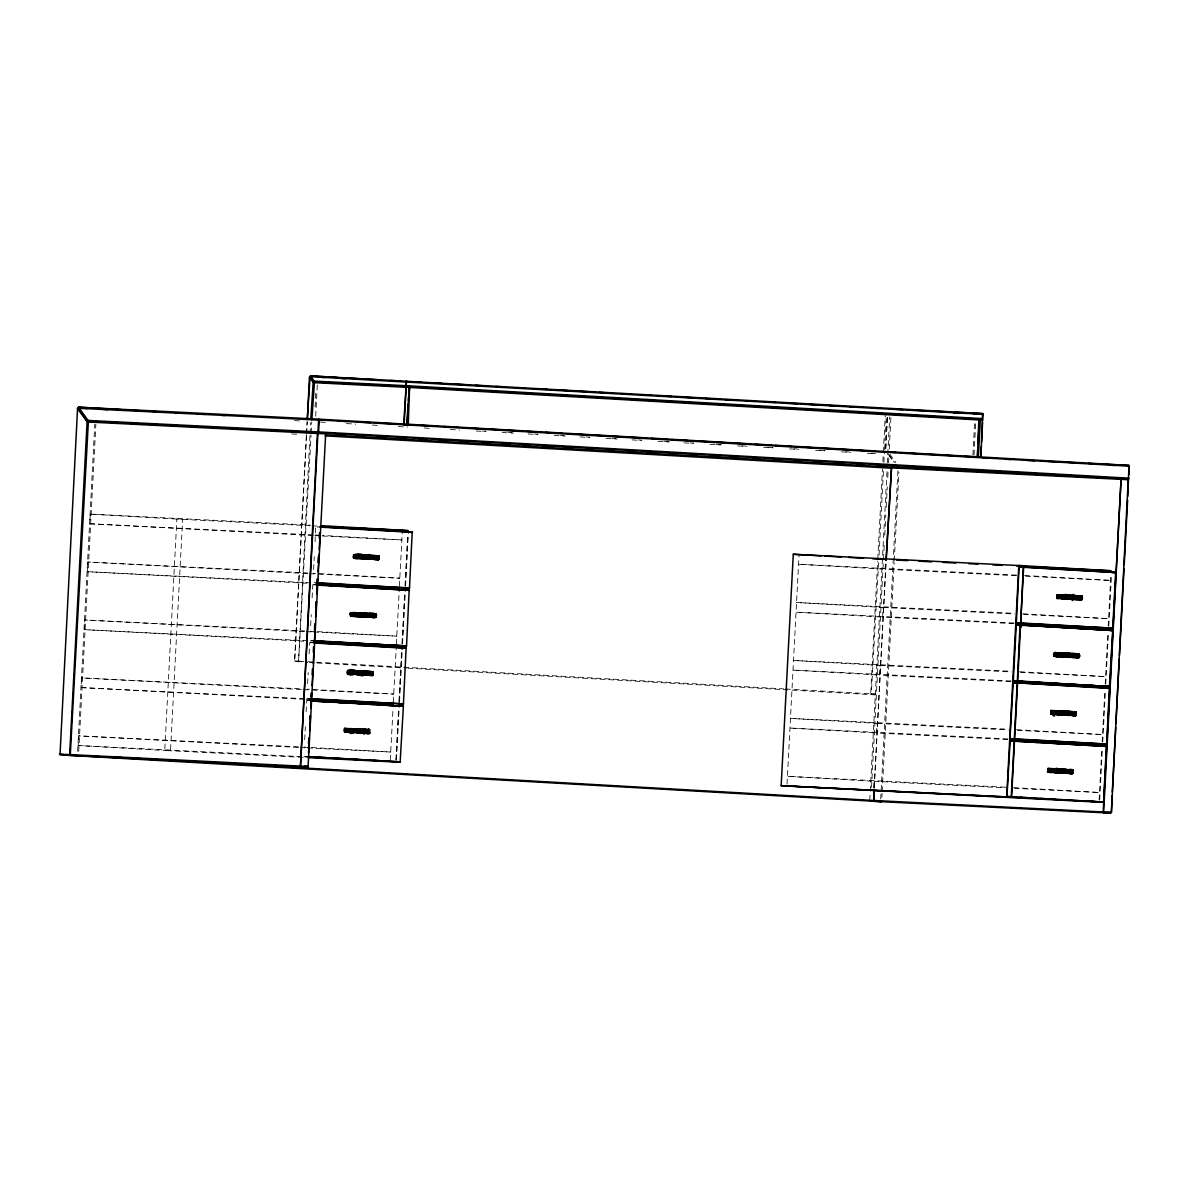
<?xml version="1.0" encoding="UTF-8"?>
<svg xmlns="http://www.w3.org/2000/svg" width="1189" height="1189" viewBox="0 0 1189 1189"><rect width="100%" height="100%" fill="white"/><g stroke="black" fill="none" stroke-linecap="round" stroke-linejoin="round"><path stroke-width="0.75" stroke-dasharray="5 3.75" d="M77.642 751.314L94.778 424.22M313.093 535.54L89.799 523.784L90.305 514.124L182.63 519.4L170.503 750.809L78.177 745.533L78.682 735.872L298.573 746.826M304.518 699.34L81.209 687.584L81.714 677.923L301.605 688.877M303.849 641.198L84.256 629.635L84.761 619.974L304.652 630.928M306.896 583.249L87.287 571.686L87.793 562.025L307.683 572.979M78.727 751.374L95.863 424.28M306.346 435.962L294.56 660.965L307.802 662.466M306.45 434.119L307.119 421.203M306.554 435.115L294.723 660.965L298.543 661.931L311.072 434.906M306.658 433.257L307.238 422.154M309.943 435.724L298.543 661.931M310.032 433.881L310.611 422.794M311.161 433.049L311.741 421.917M315.085 406.906L315.947 390.215M315.68 416.224L317.329 384.701M304.681 739.692L305.365 726.717M306.138 711.869L306.717 700.752L309.66 700.514M307.624 683.601L308.204 672.469M309.095 653.92L309.749 642.803L312.692 642.565M310.656 625.652L311.236 614.52M312.113 597.829L312.796 584.854M313.599 569.546L314.268 556.571M315.055 541.738L315.739 525.345M390.26 760.098L393.083 708.02M393.291 702.149L396.368 645.077M396.323 644.2L399.385 587.693M399.37 586.251L402.387 530.294M395.922 759.786L398.538 709.714M398.954 701.837L401.585 651.765M402.001 643.888L404.617 593.816M405.033 585.939L407.649 535.867M396.13 760.187L398.85 708.347M399.236 700.945L401.852 650.963M402.239 643.561L404.869 593.564M405.256 586.162L407.961 534.337M396.457 759.816L399.281 706.028M399.504 701.867L402.313 648.079M402.536 643.918L405.36 590.13M405.568 585.969L408.392 532.182M787.029 784.16L799.067 554.594M785.483 688.996L875.342 694.094L874.673 694.837L870.69 693.856L877.645 561.074M877.75 559.231L882.491 468.852M882.877 461.481L883.264 454.109M883.353 452.266L885.285 415.377M878.656 562.471L871.269 694.658M879.057 555.07L883.516 469.908M883.903 462.506L884.482 451.404M884.586 449.546L886.236 418.082M885.656 448.788L887.395 415.407M885.805 448.788L887.455 417.265M869.768 800.331L870.155 792.929M870.259 791.086L887.128 469.298M887.291 463.13L889.714 416.938M871.537 787.4L883.397 561.074M883.486 559.216L884.274 544.384M884.75 535.109L885.82 514.703M886.221 507.272L887.291 486.866M887.767 477.592L888.153 470.175M888.555 462.759L888.941 455.328L887.901 454.495M889.268 448.981L890.918 417.458M873.662 787.727L874.004 781.292L787.445 776.343L1005.493 787.207M1007.722 739.528L876.531 733.004L877.036 723.343L790.477 718.394L1008.525 729.258M1010.769 681.579L879.563 675.055L880.068 665.394L793.524 660.445L1011.557 671.309M1013.801 623.631L882.61 617.106L883.115 607.445L796.556 602.496L1012.746 613.271M1016.313 575.729L885.121 569.204L885.627 559.543M874.138 787.519L885.954 562.085M874.301 787.534L886.117 562.085M880.707 799.023L897.933 470.413M881.896 797.225L882.089 793.539M882.179 791.681L894.187 562.546M894.291 560.703L898.929 472.003M972.914 454.986L974.668 421.605M973.999 455.045L975.753 421.664M1099.141 799.944L1101.757 749.873M1102.173 741.995L1104.804 691.924M1105.22 684.047L1107.836 633.975M1108.252 626.098L1110.808 575.595M1099.676 799.974L1102.307 749.902M1102.723 742.025L1105.339 691.953M1105.755 684.076L1108.386 634.005M1108.787 626.127L1111.418 576.056M875.342 694.094L874.673 694.837L789.466 689.962M310.002 642.432L313.777 642.996M306.97 700.38L310.745 700.945M90.305 514.124L310.195 525.077M310.18 525.746L176.864 519.073L164.736 750.482L307.074 757.571M312.038 525.835L317.582 526.118M317.166 526.965L319.856 527.099M89.799 523.784L313.391 534.916M314.936 535.63L320.48 535.897M322.338 536.001L401.793 539.955L322.605 535.436M1016.595 575.119L798.562 564.255L885.121 569.204M1025.557 576.189L1110.556 580.425L1023.997 575.476M307.401 573.603L87.793 562.025M309.244 573.692L399.786 578.196L313.227 573.261M883.115 607.445L1014.306 613.985M1023.551 614.445L1108.549 618.666L1021.99 613.732M314.253 582.595L316.943 582.729M87.287 571.686L310.879 582.818M313.049 584.483L315.724 584.616M314.134 584.914L316.824 585.047M1014.098 623.021L796.05 612.157L882.61 617.106M304.354 631.552L84.761 619.974M306.212 631.641L311.756 631.909M313.599 632.013L396.754 636.145L317.552 631.627M880.068 665.394L1011.274 671.934M1020.504 672.394L1105.502 676.615L1018.958 671.681M311.221 640.544L313.911 640.678M84.256 629.635L307.832 640.767M310.091 640.886L312.766 641.02M1011.051 680.97L793.004 670.106L879.563 675.055M875.178 694.094L870.69 693.856M301.322 689.501L81.714 677.923M303.165 689.59L393.708 694.094L307.148 689.159M877.036 723.343L1008.227 729.883M1017.472 730.343L1102.471 734.564L1015.911 729.63M308.189 698.493L310.864 698.627M81.209 687.584L304.8 698.716M306.762 698.433L309.735 698.969M306.361 699.429L310.061 699.608M1008.019 738.919L789.972 728.054L876.531 733.004M298.29 747.45L78.682 735.872M300.133 747.539L305.677 747.807M307.52 747.911L390.676 752.043L311.488 747.524M874.004 781.292L1005.195 787.831M1014.44 788.292L1099.439 792.513L1012.879 787.579M305.142 756.442L307.832 756.576M78.177 745.533L301.768 756.665M304.012 756.784L306.703 756.917M299.212 661.188L294.723 660.965L783.625 688.892M482.452 431.027L486.152 431.235M508.402 432.499L512.117 432.722M534.366 433.985L538.067 434.193M560.331 435.471L564.032 435.679M586.281 436.958L589.997 437.166M612.246 438.429L615.947 438.652M638.211 439.915L641.911 440.123M664.161 441.401L669.734 441.714M690.125 442.888L693.826 443.096M716.09 444.359L721.649 444.686M742.04 445.845L745.756 446.053M768.005 447.332L773.563 447.644M793.97 448.818L797.67 449.026M819.92 450.289L825.493 450.616M845.884 451.775L849.6 451.983M871.849 453.262L875.55 453.47M294.53 420.624L301.947 421.04M320.48 422.095L327.896 422.526M346.445 423.581L355.719 424.116M372.41 425.067L379.826 425.484M398.36 426.554L407.634 427.074M424.324 428.025L431.741 428.456M450.289 429.511L459.563 430.046M476.239 430.998L485.513 431.518M502.204 432.484L513.336 433.108M528.169 433.955L537.443 434.49M554.119 435.442L565.251 436.081M580.083 436.928L589.358 437.448M606.048 438.414L617.165 439.038M631.998 439.885L641.272 440.42M657.963 441.372L669.095 442.011M683.928 442.858L693.202 443.378M709.878 444.344L721.01 444.968M737.7 445.92L746.974 446.455M763.665 447.406L772.924 447.941M789.615 448.892L798.889 449.427M815.58 450.378L824.854 450.899M841.544 451.85L850.804 452.385M867.494 453.336L874.911 453.767M291.677 433.94L297.235 434.253M315.234 535.005L320.762 535.318M310.195 631.21L315.709 631.522M309.66 662.57L315.219 662.882M317.077 662.986L406.296 668.114M407.842 668.173L787.608 689.858M304.116 747.108L309.645 747.42M889.877 454.287L895.852 462.58M888.54 454.213L894.514 462.521M888.941 455.328L893.92 462.253"/><path stroke-width="1.5" d="M345.449 728.694L345.286 731.77M348.258 673.836L348.422 670.745M351.29 615.887L351.454 612.796M354.396 557.923L354.56 554.46L353.564 554.787L353.787 558.28L357.265 558.473L357.473 554.609M1048.668 768.451L1048.46 772.315M1051.537 713.98C1049.486 701.451 1053.915 726.316 1055.579 710.71M1054.509 656.046L1054.673 652.954M1057.541 598.468L1057.199 594.589L1056.991 598.453L1063.352 598.78L1063.561 594.916M349.076 728.887L349.12 732.365L344.661 732.142L344.884 728.277L346.43 728.352L346.222 732.216M354.263 670.655C357.354 676.838 344.275 676.199 347.916 670.328C353.891 667.282 365.335 675.263 353.772 674.118M357.116 558.072L363.804 558.815L364.146 555.352C354.485 550.21 346.95 560.569 361.203 558.295L361.263 554.817L354.485 554.847M1055.178 772.672L1055.386 768.807L1048.089 768.436L1047.881 772.3L1049.441 772.374L1049.649 768.51M1051.121 710.859L1050.913 714.351L1051.135 710.472L1057.482 710.814L1057.274 714.678M1053.677 654.44C1053.038 657.844 1060.127 657.398 1057.66 652.716M881.198 801.668L880.618 800.866L879.949 801.609L881.703 800.925L881.198 801.668L60.03 754.866L77.567 408.228L323.022 420.297M59.45 754.064L69.631 755.342L70.3 754.599L88.387 421.233L317.939 432.662L1128.257 478.929L1111.403 812.369L1110.749 813.113L870.348 801.133M307.223 419.36L310.076 376.66L983.184 414.381L982.292 419.375L406.162 386.47L314.461 381.907L313.807 382.65L409.284 387.421L406.683 425.246M307.431 418.454L309.437 376.943M310.805 419.093L313.272 381.075L310.374 375.887L982.604 413.579L983.184 414.381L973.836 413.921M311.86 419.732L314.461 381.907M1127.811 496.363L1128.97 465.419L318.652 419.137L300.431 766.831L317.433 433.405L318.607 431.919L319.232 419.94L318.652 419.137L78.504 407.173L77.686 409.001L87.704 422.288L78.206 407.946L87.481 408.466M308.516 743.601L308.798 738.042M309.779 719.494L309.972 715.778M310.968 696.784L311.161 693.068M312.127 674.52L312.425 668.961M313.302 652.271L313.584 646.712M314.49 629.561L314.773 623.987M315.65 607.311L315.947 601.738M317.671 579.058L317.151 583.13L317.136 579.028M318.013 562.338L318.295 556.779M319.276 538.231L319.559 532.672M308.56 752.905L309.348 738.072M309.735 730.655L310.507 715.808M310.894 708.391L310.998 700.574M311.414 698.656L311.696 693.098M312.083 685.681L312.96 668.991M313.257 663.432L314.134 646.742M315.323 624.017L314.446 640.708L406.549 645.969L409.165 589.937L317.077 584.676L316.868 594.351M315.709 616.601L316.482 601.768M318.072 571.641L318.934 554.951M319.232 549.377L320.109 532.702M344.676 732.142C346.177 722.897 341.674 733.881 346.267 731.83M351.201 670.893L351.275 673.985L347.708 674.193L347.5 670.685M359.152 612.811L358.959 616.675L350.74 616.244L350.532 612.736L356.358 612.662L356.15 616.526M347.351 673.777L347.901 670.7M365.974 613.569L367.698 613.658L367.535 616.749C358.588 618.429 336.086 611.859 361.099 613.301L360.757 616.764L358.692 616.66M353.415 557.879L353.98 554.802M349.18 673.881L349.343 670.789M352.39 612.84L352.226 615.932M355.987 614.579L355.972 616.511M350.279 728.56L350.071 732.424M355.199 670.715L354.991 674.564M352.88 732.573L353.088 728.708M348.927 731.978C352.167 736.749 358.915 728.768 353.534 729.125M358.201 672.811L358.261 674.758M361.233 614.862L361.501 612.944M361.634 616.823L361.842 612.959M356.432 732.766L356.641 728.902M359.673 670.953L359.464 674.817M365.751 555.055L365.543 558.919M357.473 728.946L357.28 732.81M363.344 616.913L363.552 613.048M366.584 555.1L366.39 558.964M364.547 616.972L364.741 613.108M358.915 732.9C363.685 726.761 349.417 729.704 357.086 728.931M365.186 613.138L364.978 617.002M369.006 555.233C373.049 562.427 357.324 556.928 366.807 558.993M363.566 673.108C363.477 667.891 368.501 674.312 365.439 674.758C370.047 677.046 369.393 668.471 364.978 671.636M361.203 731.086L361.367 733.033M364.235 673.137L364.607 671.22M362.467 671.101C367.252 670.328 364.057 678.577 359.925 674.847M368.129 558.667C372.425 561.654 371.265 551.414 366.777 555.501M362.036 733.078L361.857 731.131M368.01 613.687L368.263 616.794L366.049 617.061M368.858 613.346L368.649 617.195M371.889 555.397L371.994 558.875L369.794 559.157L378.994 559.306L379.098 556.214L376.304 555.649L373.896 555.902L373.569 559.365L370.879 558.83M360.52 670.997L360.312 674.862L357.413 674.698L366.316 675.189L366.48 671.324L369.794 671.517L373.034 672.127L372.499 675.575L372.469 671.681M366.777 671.74L366.613 674.832M376.021 555.635L375.546 559.083L373.227 558.964L373.465 555.858L374.877 555.56L375.427 559.469L378.37 559.677M374.297 557.478L374.535 559.424L378.578 559.677M371.191 616.972L371.994 617.002C375.665 611.741 361.218 613.732 369.779 613.777C368.575 622.858 375.144 611.012 368.635 613.717M375.427 559.469L374.342 555.531L372.276 555.798M365.573 733.271L365.766 729.407L361.278 729.541M368.605 675.322L368.813 671.458M366.717 732.959L365.766 729.407M372.781 617.448C369.08 612.588 379.172 612.112 375.917 617.254L369.942 617.269M369.794 671.517L369.942 675.01L366.316 675.189M367.683 733.405C367.015 721.753 374.342 737.581 365.112 732.87M369.942 671.532L373.034 672.127L369.125 671.488L370.552 671.948L369.586 675.382M373.257 613.598L375.323 614.148L375.159 617.24L373.405 617.106L373.257 613.598L370.136 613.42L370.492 617.314L375.947 617.254M367.044 732.974L368.025 729.6L369.675 729.66M370.344 613.821C377.017 612.127 373.985 616.318 374.045 617.567M369.838 733.152L367.475 733.048L369.838 733.152L368.144 733.078L368.917 729.615L366.138 729.823M363.477 674.653C368.412 673.94 376.868 678.503 370.24 671.934M378.786 555.813C370.864 560.688 384.85 560.658 375.992 556.021M367.148 674.862L372.796 675.203L371.652 675.53L371.681 672.008L370.671 672.008L372.291 672.097M370.7 616.942C378.221 619.499 371.458 613.093 375.739 613.762M369.214 730.001L368.917 733.509L369.437 729.63L355.437 728.842M372.32 675.159L372.261 672.053L370.522 671.963M372.514 675.174L372.32 671.681M372.974 613.583L371.8 613.896L376.081 614.163L375.382 613.762L375.323 617.626L375.352 613.732M378.399 555.783L378.741 559.291M369.08 733.479L369.289 729.63M403.71 424.31L406.46 380.673L404.141 425.112L403.71 424.31L407.604 425.305L408.258 424.562L409.625 386.678L408.436 400.396M407.277 422.645L408.243 404.111M393.173 706.162L393.366 702.461M398.939 706.504L399.132 702.803M401.956 649.105L402.15 645.404M310.656 700.589L403.383 706.236L400.143 762.238L308.872 757.661M310.329 699.028L403.502 703.918L398.865 703.695L403.428 703.918L406.133 647.886L313.688 642.64M404.929 587.797L409.506 588.02L412.211 531.988L319.767 526.742M1098.933 802.174L781.173 785.676L793.286 554.267L1024.591 565.83M874.197 789.377L874.034 801.267L874.034 789.377M886.043 560.227L891.557 467.099L1102.366 477.651M886.206 560.242L891.557 467.099M977.804 447.792L977.313 457.066L978.398 457.126L980.331 420.029L978.829 419.182L977.462 457.066L964.487 456.323M977.997 444.077L978.963 425.543M980.776 457.26L981.356 446.128M981.549 442.427L982.619 422.021M980.925 457.26L982.604 413.579L954.886 412.197M1014.306 796.957L1006.949 796.541L1011.586 796.764L1014.514 741.133L1010.189 740.539L1006.949 796.541L1103.689 802.025L1006.697 796.912L1018.824 565.503L1111.061 570.765L1077.799 569.115M1009.981 738.592L1013.221 682.59L1017.546 683.185L1014.633 738.815L1010.278 738.993L1106.721 744.076L1109.352 688.045L1013.221 682.59L1109.649 688.446M1019.047 567.064L1016.342 623.095L1112.8 628.178L1016.06 622.694L1020.697 622.917L1023.625 567.287L1019.3 566.692L1115.713 572.548L1019.047 567.064L1023.625 567.287M1017.665 680.866L1013.013 680.643L1017.665 680.866L1020.578 625.236L1016.268 624.641L1112.681 630.497L1109.441 686.499L1013.31 681.044L1016.268 624.641L1112.681 630.497L1020.043 625.206L1017.338 681.238L1109.441 686.499L1014.856 680.747M1021.396 626.915L1021.589 623.214M1047.509 771.884L1048.104 768.421L1047.895 771.914M1057.705 653.103C1053.261 650.963 1053.216 654.128 1054.004 656.001C1055.862 646.593 1053.409 660.49 1059.473 656.298L1059.577 652.82L1055.609 652.999M1052.414 714.039L1052.562 710.948M1057.407 714.292L1053.365 714.47L1053.499 710.992M1053.127 770.635L1053.32 768.703M1053.499 768.718L1053.291 772.582L1049.382 772.374M1061.45 652.91L1061.257 656.774L1057.303 656.179M1056.308 768.867L1056.1 772.731M1059.34 710.918L1059.131 714.782L1055.178 714.188M1062.178 656.833L1062.371 652.969L1059.295 653.192M1060.053 714.827L1060.246 710.963L1057.155 711.185M1066.325 595.065L1066.117 598.929L1063.144 598.766M1066.771 653.207C1069.773 656.923 1062.476 659.063 1063.605 654.976M1066.652 597.027C1066.384 592.88 1070.115 596.596 1067.9 599.018M1056.605 772.374C1059.622 774.604 1058.611 765.374 1055.015 769.179M1058.76 714.381C1061.554 717.784 1062.609 709.164 1059.8 711.334M1060.915 656.373C1064.66 660.49 1066.043 650.561 1061.97 653.341M1064.259 594.961C1068.287 592.196 1068.376 600.742 1065.716 598.528M1064.452 655.02L1064.527 656.952M1062.178 711.453C1064.274 715.823 1057.66 714.648 1062.892 714.589C1065.775 709.892 1058.433 711.602 1062.03 711.067M1063.694 653.43L1065.225 653.504L1064.868 656.967M1068.762 599.078L1068.97 595.213M1062.907 773.103L1063.115 769.238L1057.794 768.941L1060.707 769.105L1060.499 772.969M1063.531 715.02L1063.739 711.156M1069.818 595.258L1069.61 599.122L1066.563 598.572M1063.873 769.283C1066.518 774.381 1058.79 774.158 1061.896 769.164M1062.966 772.716C1069.505 774.009 1060.454 763.412 1062.446 773.073M1065.166 715.109L1065.374 711.245L1062.327 711.468M1066.072 713.222L1066.221 715.169L1063.754 714.648M1069.193 653.341L1068.985 657.205L1066.176 657.041M1072.017 599.256L1072.225 595.392L1069.996 595.659M1066.86 711.721C1071.066 709.655 1066.726 719.33 1066.786 713.266M1069.818 655.317L1070.174 653.4L1075.569 653.697L1075.718 657.19L1078.007 657.74L1063.531 656.521M1069.461 653.356C1072.612 652.642 1070.858 659.806 1068.302 656.774M1071.007 595.317C1073.177 611.205 1075.317 583.933 1071.557 599.226M1065.314 769.357C1068.272 773.638 1060.618 773.296 1066.102 772.88L1065.998 769.387L1063.397 769.253M1074.425 595.511L1074.232 599.375M1071.854 653.876L1072.181 656.982L1069.743 656.863M1064.348 772.791L1066.771 772.924L1066.667 769.432M1067.633 715.243C1071.215 717.145 1070.754 709.06 1067.544 711.75M1075.614 599.449L1081.024 599.821L1081.544 596.313L1079.969 596.269L1082.332 596.373L1079.24 595.793L1078.408 599.613L1074.366 599.39L1075.882 599.078L1075.495 595.957M1065.626 772.865L1067.083 773.34L1067.573 769.863L1068.985 769.565L1069.134 773.058L1066.503 773.296M1074.856 657.532L1075.376 654.069L1073.905 653.608L1073.712 657.472L1076.654 657.249L1076.818 654.158L1075.376 653.697L1079.33 654.322M1075.896 599.093C1075.213 592.568 1082.272 597.294 1076.744 599.524C1068.287 599.197 1078.349 599.687 1074.901 595.927M1061.331 714.515C1064.17 715.778 1076.164 715.213 1069.134 711.453M1074.232 657.502L1073.964 653.608M1076.966 599.152L1077.858 596.09L1074.574 595.526L1082.332 596.373L1072.508 595.407M1068.866 771.498C1072.24 779.271 1076.268 766.637 1068.495 769.937M1071.898 713.549L1072.344 711.646L1076.298 712.27L1075.688 715.733L1072.954 715.555L1072.85 712.048L1070.323 711.527L1070.442 715.005L1068.926 715.317M1070.368 715.02C1072.597 717.443 1073.682 710.68 1070.873 711.557M1069.283 771.527L1069.535 773.474M1065.151 769.744L1073.221 770.219L1071.244 769.759L1070.977 773.563L1071.765 773.653L1072.077 769.759L1069.758 770.011L1069.297 773.459L1065.255 773.236M1067.336 772.969L1070.13 773.118L1069.966 769.625M1071.051 715.05C1073.712 717.339 1074.663 711.007 1071.884 711.617M1075.837 657.591L1076.372 654.128L1074.574 654.039M1069.922 773.504L1070.1 770.026M1077.442 599.182C1080.474 601.916 1081.009 593.653 1077.606 596.09M1064.155 711.171L1075.882 711.854L1074.157 712.181L1074.083 715.674L1075.688 715.733M1074.856 657.145C1083.402 659.256 1073.563 656.477 1078.2 653.905M1081.901 595.971L1082.258 596.373C1083.372 602.526 1078.155 599.256 1079.597 595.808M1071.988 712.003C1076.402 710.844 1077.635 717.978 1072.166 715.109M1076.476 653.757L1077.606 654.203L1077.442 657.339L1079.122 657.413L1076.625 657.264L1078.007 657.74M1071.824 715.094C1078.438 718.929 1072.433 705.122 1074.41 715.644C1077.992 713.638 1073.845 711.706 1073.162 711.691M1077.888 599.197C1083.848 600.49 1081.693 599.122 1079.924 595.838M1072.805 715.54C1076.194 716.551 1075.926 710.695 1073.147 712.077M1078.765 657.785C1082.882 653.638 1074.336 653.935 1078.542 654.307L1078.349 657.354L1077.115 657.725L1078.081 657.339L1077.888 653.831L1072.166 653.504M1071.036 773.623L1072.537 773.296L1072.315 769.773M1073.087 773.311L1072.106 773.623L1072.508 769.773M1078.155 653.861L1079.092 654.307L1078.72 657.77M1081.752 599.821L1081.618 595.927M1099.037 801.787L1103.615 802.025L1106.32 745.993L1009.862 740.91L1017.234 741.327M1108.445 628.357L1112.726 628.178L1115.639 572.548L1111.076 572.31L1114.301 572.474M1103.169 811.894L1121.108 478.528L1103.6 812.696L1103.169 811.894L1111.403 812.369L1112.116 795.723M1112.31 792.037L1115.713 727.356M1115.906 723.655L1119.295 658.988M1119.488 655.288L1124.036 568.431M1124.229 564.73L1127.618 500.064M1128.941 474.768L1128.97 465.419L1088.336 463.383M1057.72 595.005L1061.658 594.812L1061.45 598.676M1057.571 598.468L1056.62 598.037M355.333 558.369L355.541 554.505M346.311 728.738L353.995 728.753L353.787 732.617M1058.641 595.05L1058.478 598.141M356.299 558.414L356.507 554.55M353.267 616.363L353.475 612.498M350.279 670.834L350.116 673.925M347.188 732.261L347.396 728.396M1059.577 595.095L1059.414 598.186M1056.486 656.521L1056.694 652.657M1050.407 772.419L1050.615 768.555M354.233 616.422L354.441 612.558M351.275 673.985L357.904 674.341M348.154 732.32L348.362 728.456M1060.499 595.139L1060.335 598.23M1057.541 652.716L1061.554 653.311M1054.42 714.53L1054.613 710.665M358.231 558.518L358.439 554.654M355.199 616.467L355.392 612.603M352.152 674.416L352.36 670.551M1061.42 595.199L1064.497 594.961L1064.289 598.825M1058.418 656.625L1058.626 652.761M1055.431 710.71L1059.458 711.304M359.108 555.085L359.182 558.577M356.061 613.034L361.099 613.301M353.118 674.475L353.311 670.611M350.101 728.545L355.035 729.199M1062.401 598.736L1062.609 594.872M1056.337 714.634L1056.531 710.769M371.667 672.067L369.928 671.919M369.452 729.66L367.639 729.957L368.887 729.615L368.724 733.479L357.696 732.84M1077.204 654.232L1077.472 653.861M360.133 558.622L360.341 554.758M357.101 616.571L357.295 612.707M354.054 670.655L364.666 671.607M351.023 732.469L351.231 728.604M1060.32 656.729L1060.514 652.865M1054.242 772.627L1054.45 768.763M360.906 555.189L364.146 555.352M358.038 616.615L358.231 612.766M351.959 732.513L352.152 728.664M1061.227 652.91L1069.401 653.727M1058.21 714.723L1058.418 710.859M361.991 558.726L362.199 554.862M355.912 674.624L356.12 670.759M1065.21 598.884L1065.418 595.02M1059.087 710.903L1061.287 711.408M362.898 558.771L363.106 554.906M359.866 616.719L360.074 612.855M356.834 674.668L357.027 670.804M1066.043 595.05L1067.365 595.511M1063.085 656.878L1063.293 653.014M1056.932 768.897L1053.216 769.09M357.428 671.22L362.927 671.131L362.734 674.995M1128.257 478.929L1128.926 478.186L318.607 431.919L87.183 420.401L69.631 755.342M310.076 376.66L309.556 377.716L313.792 382.977L313.272 381.075L406.816 385.726L982.798 418.632M364.681 558.875L364.874 555.01M358.602 674.772L358.81 670.908M1067.573 595.526L1073.964 595.867M1064.527 653.474L1067.603 653.251L1067.395 657.116M1061.688 711.037L1066.905 711.319L1066.711 715.183M1058.79 772.865L1058.998 769.015M362.14 613.361L366.732 613.227L366.524 617.091M362.511 616.868L362.704 613.004L360.653 612.885M1068.599 595.199L1071.438 595.347M1065.73 657.027L1065.924 653.162M1059.488 769.045L1065.567 769.759M1069.416 595.243L1066.726 595.481M367.208 559.008C371.637 551.547 355.288 556.274 369.214 555.635M363.968 613.078L368.427 613.702M364.414 616.571L360.312 616.363M361.144 674.906L361.337 671.042M358.097 732.855L358.305 728.991M1070.427 599.167L1057.556 598.097M368.025 559.053L368.218 555.189M361.946 674.951L362.14 671.086M358.424 729.392C362.125 725.78 362.972 734.951 359.747 732.558M1068.198 657.16L1068.406 653.296M405.122 645.895L313.777 641.094M396.368 761.659L400.47 761.867L307.698 756.992M1023.328 566.885L1020.697 622.917M1017.249 682.783L1014.291 739.186M1014.217 740.732L1011.259 797.135M1105.651 685.919L1109.679 686.127M1102.366 744.255L1106.647 744.076L1102.619 743.868M368.545 555.204L370.745 555.709M365.766 617.046L365.974 613.182M359.687 732.944L359.895 729.08M369.556 559.142L369.764 555.278M363.492 675.04L363.685 671.176M1072.775 599.286L1072.983 595.421M1069.743 657.235L1069.951 653.37L1067.187 653.222M1066.161 711.676C1071.854 710.502 1064.185 720.727 1066.147 711.29M367.535 616.749L363.566 616.541M360.609 729.511L362.348 729.6L361.902 733.063M370.388 555.694L373.465 555.858L372.543 555.426M371.013 559.216C374.386 555.263 366.747 554.802 372.157 555.783M364.934 675.114L365.142 671.25M1070.576 653.801L1073.637 653.965M1071.185 657.324L1071.393 653.46M1063.828 769.669L1064.794 769.328M371.354 555.367L378.771 556.214M1068.837 715.302L1069.045 711.438M372.35 559.291L373.183 555.471M362.556 729.615C364.622 743.615 367.074 719.33 363.864 733.167M1066.087 769.402L1068.183 769.907L1067.677 773.37M1072.463 653.905C1077.204 652.493 1073.875 658.944 1071.973 657.368M88.387 421.233L87.718 421.976L325.682 433.866L308.085 766.489L307.579 767.247L70.864 755.401L59.613 754.064M407.842 532.167L412.494 532.39L320.391 527.128M316.943 582.729L409.581 588.02L316.408 583.13M367.505 675.263L367.312 671.77L370.106 671.919M406.341 648.287L314.327 643.026M70.3 754.599L308.248 766.504L300.431 766.831M1076.208 657.22L1071.334 657.339M1064.497 769.699L1069.818 769.996M1101.965 746.157L1106.602 746.395L1009.937 740.91M1106.721 744.076L1010.056 738.592M1111.403 812.369L1103.6 812.696M374.684 559.424L372.974 559.335M1068.004 769.907L1068.748 769.937L1067.856 772.999M369.11 675.352L369.63 671.889L367.654 671.399M366.435 732.929L364.414 733.212L364.666 729.347M1072.686 715.139L1069.803 714.975M374.832 555.947L375.248 555.976M375.665 559.484L375.858 555.62M372.618 617.433L372.826 613.569M366.554 733.331L367.074 729.868L365.142 729.377M1078.884 599.642L1079.077 595.778M1068.941 769.952L1070.13 769.64M376.096 559.514L376.304 555.649M1078.839 595.763L1078.051 596.105L1079.24 595.793M368.605 674.936C371.83 677.477 370.7 669.377 372.142 672.097M1079.374 599.286L1081.277 599.434M1076.194 653.742L1078.958 654.322M1078.23 657.383L1076.342 657.235M377.21 559.573L378.057 559.291M371.979 675.189L370.715 675.456M368.932 733.137L367.475 733.048M371.518 675.099L371.161 675.099M367.208 729.883C369.571 727.713 369.571 734.832 367.743 733.063M1081.812 599.434L1079.716 599.702M1073.459 712.092L1075.361 712.256M1074.737 715.258L1073.845 715.228L1075.317 715.302M1070.427 770.041L1070.605 773.534L1072.701 773.281M1071.319 773.578L1071.244 769.759M373.569 614.014L374.58 614.089M372.35 613.539L374.788 613.717L374.565 617.567L375.025 614.089L373.822 614.029M1071.616 773.593L1071.601 769.773M369.095 730.046L367.743 729.927L369.259 730.046M1081.381 599.405L1079.047 599.271M1079.969 596.269L1080.712 595.927M371.726 671.651L370.671 672.008M1077.65 653.831L1077.858 653.876M1078.185 657.725L1078.378 653.876M1075.54 715.317L1075.346 711.825M378.429 559.306L377.968 555.753M371.429 671.666L370.626 671.562M1081.247 599.821L1081.425 595.927M371.577 671.636L371.83 675.129L371.013 675.099M1075.361 715.733L1075.54 711.825M377.507 556.125L377.136 555.753M378.459 559.662L378.548 555.783M1073.295 715.183L1074.975 715.689L1074.232 715.674M409.12 387.421L408.704 386.618L409.12 387.421L982.872 420.178L982.292 419.375M1129.387 466.207L318.147 419.88M890.888 467.842L1128.688 479.732M405.36 590.13L409.462 590.339L316.735 584.691M1015.941 625.013L1020.578 625.236M400.619 706.103L403.383 706.236L399.073 705.642M308.248 766.504L304.384 766.311M873.454 800.465L1103.853 811.998M1080.296 595.852C1078.468 599.895 1082.703 599.895 1078.765 599.241M373.97 614.074L375.739 614.163M1072.537 773.296L1070.576 773.147M1072.315 770.204L1072.656 769.788M892.062 409.075L903.135 409.625M912.379 410.086L927.167 410.814M932.711 411.097L951.185 412.018M953.652 412.91L959.151 413.192M337.691 421.025L346.861 421.471M359.702 422.11L370.7 422.66M379.871 423.121L394.54 423.849M983.035 458.151L986.736 458.33M1005.21 459.251L1010.754 459.519M1025.527 460.262L1034.757 460.723M1047.687 461.362L1058.775 461.912M1068.019 462.372L1082.793 463.116M1109.129 465.196L1114.658 465.479M1106.29 477.785L1121.108 478.528M328.387 526.608L343.235 527.351M350.562 527.723L367.267 528.555M370.879 528.733L408.154 530.621L321.268 525.672M896.714 560.093L907.801 560.643M918.889 561.193L931.819 561.847M942.907 562.397L955.837 563.036M968.767 563.675L978.012 564.136M992.8 564.879L1002.03 565.34M1016.818 566.068L1026.062 566.529M1035.292 566.99L1050.08 567.733M1057.467 568.104L1074.098 568.922M1057.199 594.961L1066.444 595.451M316.125 583.71L399.281 587.856M1020.37 623.289L1016.134 622.694M1021.188 624.002L1108.044 628.327M1108.579 630.289L1112.607 630.497M350.383 615.828L350.532 612.736M1054.004 656.001L1055.564 656.09M314.936 641.763L396.249 645.805M1018.156 681.951L1104.997 686.276M1050.957 713.95L1053.513 714.084M310.061 699.608L393.202 703.754M1015.124 739.9L1101.965 744.225M344.468 728.634L350.354 728.946M1047.539 771.884L1055.312 772.3M781.173 785.676L1006.697 796.912M786.94 786.003L1012.463 797.239M407.173 424.503L417.532 425.097M363.983 558.444L360.832 558.667M1057.63 596.551L1056.709 596.492M351.379 614.341L350.443 614.282M1064.155 656.551L1061.911 656.818M1062.327 656.447L1059.191 656.67M402.432 645.761L406.549 645.969L314.119 641.079M347.872 670.715L355.288 671.101M1051.641 710.903L1055.639 711.096M1051.552 712.449L1050.63 712.389M1061.123 714.5L1059.771 714.812M1060.216 714.44L1057.08 714.663M310.745 700.945L403.383 706.236M345.3 730.239L344.379 730.18M1056.412 769.253L1058.255 769.357M1053.573 769.105L1048.059 768.822M353.029 732.186L346.162 732.216M354.872 732.29L352.628 732.558M1058.091 772.449L1054.94 772.672M370.582 558.8L366.004 558.949M1073.801 598.959L1069.045 598.706M1072.285 598.87L1070.026 599.137M360.475 613.271L365.395 613.539M1069.193 653.727L1070.917 653.816M1065.403 714.723L1062.327 714.946M359.152 732.528C351.543 731.8 356.626 734.653 355.764 728.857M1064.69 772.805L1059.117 772.508M1063.174 772.716L1057.452 772.419L1060.915 772.984M338.166 377.478L310.374 375.887L314.713 381.922L313.272 381.075M341.867 377.686L358.543 378.652M365.959 379.068L380.777 379.915M390.037 380.45L401.154 381.075M412.271 381.714L421.53 382.249M432.647 382.873L441.907 383.408M454.867 384.151L464.141 384.671M475.258 385.31L484.518 385.845M495.635 386.47L504.894 387.005M516.011 387.644L525.27 388.164M538.231 388.907L547.505 389.442M558.622 390.066L567.881 390.601M578.998 391.24L588.258 391.761M599.375 392.4L608.634 392.92M621.594 393.663L630.869 394.198M641.986 394.837L651.245 395.357M662.362 395.996L671.622 396.517M682.739 397.156L691.998 397.691M704.958 398.434L714.232 398.954M725.335 399.593L734.609 400.113M745.726 400.752L754.985 401.288M766.102 401.912L775.362 402.447M788.322 403.19L797.596 403.71M808.698 404.349L817.973 404.884M829.09 405.508L838.349 406.043M849.466 406.683L858.726 407.203M871.686 407.946L879.102 408.377M317.493 377.076L324.894 377.507M341.57 378.459L345.271 378.667M421.233 425.305L437.924 426.257M443.482 426.569L458.315 427.416M463.888 427.743L478.721 428.59M484.28 428.902L500.97 429.853M504.671 430.061L521.362 431.027M526.92 431.339L541.753 432.187M545.469 432.395L562.144 433.346M567.718 433.673L584.394 434.624M588.109 434.832L604.8 435.783M608.5 435.991L625.191 436.958M628.892 437.166L645.582 438.117M651.141 438.429L667.832 439.38M671.547 439.603L688.223 440.554M691.939 440.762L708.629 441.714M712.33 441.922L729.02 442.873M734.579 443.2L749.412 444.047M754.97 444.359L771.661 445.31M775.377 445.533L792.052 446.484M797.626 446.796L812.459 447.644M818.017 447.956L832.85 448.803M838.408 449.13L855.099 450.081M858.8 450.289L875.49 451.24M881.049 451.567L895.882 452.414M901.455 452.727L916.288 453.574M921.847 453.886L938.537 454.837M942.238 455.06L958.929 456.011M121.159 409.611L78.504 407.173L88.64 421.248L87.183 420.401M126.718 409.937L141.55 410.785M150.825 411.305L161.957 411.944M174.932 412.687L184.206 413.222M197.181 413.95L204.597 414.381M221.288 415.333L225.003 415.541M102.313 409.313L107.872 409.64M81.283 408.436L77.567 408.228L77.686 409.001M335.655 434.579L344.929 435.115M356.061 435.754L365.335 436.274M376.452 436.913L385.726 437.448M398.701 438.176L406.118 438.607M419.108 439.35L426.524 439.767M439.499 440.51L446.915 440.941M459.89 441.684L469.165 442.204M482.154 442.947L489.571 443.378M502.546 444.106L509.962 444.537M522.937 445.281L530.353 445.697M543.343 446.44L552.617 446.975M563.735 447.614L573.009 448.134M585.984 448.877L593.4 449.308M606.39 450.037L613.806 450.468M626.781 451.211L636.056 451.731M647.188 452.37L656.447 452.905M669.437 453.648L676.853 454.064M689.828 454.807L697.244 455.238M710.219 455.967L719.494 456.502M730.626 457.141L738.042 457.557M752.875 458.404L760.291 458.835M773.266 459.578L780.683 459.994M793.672 460.738L801.089 461.169M814.064 461.897L821.48 462.328M834.47 463.071L843.729 463.591M856.719 464.334L864.135 464.765M877.11 465.508L884.527 465.925M325.994 434.802L898.958 467.515M325.058 435.843L890.62 468.139M793.286 554.267L821.168 555.858M824.854 556.066L841.426 557.017M848.783 557.433L863.526 558.28M872.726 558.8L883.784 559.439M1075.822 595.585L1077.293 596.061L1076.446 599.122M1072.939 595.823L1074.678 595.912M1077.695 599.182L1076.521 599.107M374.476 559.023L372.395 559.291M316.393 585.062L409.462 590.339M1069.892 653.772L1072.344 653.891M366.509 616.705L369.08 616.838M371.444 616.972L368.739 617.21M1074.083 657.101L1072.3 656.997M363.641 671.562L367.386 671.755M310.448 698.642L403.502 703.918M317.686 701.376L330.587 702.119M337.958 702.536L350.844 703.279M358.216 703.695L372.945 704.527M378.474 704.854L393.217 705.686M1024.591 741.743L1037.492 742.486M1044.863 742.902L1059.592 743.749M1065.121 744.061L1079.85 744.909M1085.379 745.221L1100.122 746.053M361.768 732.677C357.934 733.123 367.535 733.791 363.433 729.273M1067.41 772.954L1070.13 773.118M308.367 756.605L400.47 761.867M311.087 756.798L325.831 757.646M331.359 757.958L346.088 758.79M353.46 759.221L368.189 760.053M373.718 760.38L388.461 761.213M1019.835 797.269L1034.579 798.116M1040.093 798.428L1054.836 799.276M1060.365 799.588L1071.408 800.212M1080.623 800.747L1095.366 801.579M65.009 754.376L76.141 755.015M87.258 755.639L98.107 756.189M107.664 756.813L122.214 757.556M128.055 757.973L146.321 758.939M148.462 759.147L875.059 800.554M1077.041 657.324L1077.591 653.816M1068.331 773.028L1069.595 773.103M373.064 617.463L374.58 617.581M366.702 733.345L365.558 732.885M1074.559 712.152L1076.164 712.256M372.261 672.053L373.034 672.112M1080.311 599.345L1081.113 599.39L1080.935 595.882M377.121 559.231L377.894 559.231L377.716 555.724M374.059 617.15L373.123 617.076M376.155 559.127L376.705 555.664M372.053 617.017L371.637 616.987M1070.888 715.05L1071.497 711.587M1073.162 657.443L1072.731 653.534M370.745 613.45L370.537 617.314L367.193 616.734M360.653 729.125L360.445 732.989L355.08 732.305M70.448 754.599L70.864 755.401M1064.735 715.079L1064.556 711.2M1060.112 772.939L1059.86 769.06M1057.214 768.911L1057.006 772.776L1053.053 772.181M1052.547 768.659L1052.146 772.137M1051.581 768.614L1051.225 772.077M325.682 433.866L325.102 433.064L325.682 433.866"/></g></svg>
